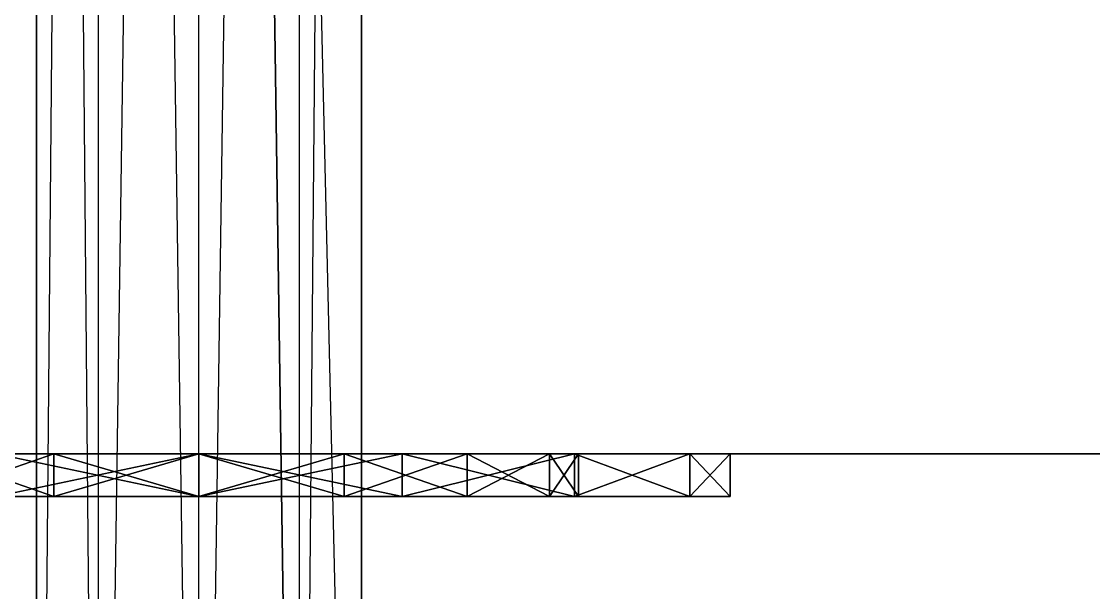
# Model space of a CAD drawing. Extents: x -14.5 to 19.3, y -2 to 15.6.
# Drawn here: x -13.416 to -12.16, y -0.663 to 0.006 of the extents above; entities that cross this region are included whole.
import ezdxf

# ---------------------------------------------------------------- set-up
doc = ezdxf.new("R2010")
doc.units = 0
doc.layers.add('UB3D', color=1, linetype='CONTINUOUS')

msp = doc.modelspace()

# ---------------------------------------------------------------- linework, layer by layer
at = {"layer": 'UB3D', "color": 254}
for points in [[(-13.325601, -2, 6.2578), (-13.325601, 6.15, 6.2578), (-13.398201, -2, 6.1578)], [(-13.325601, 6.15, 6.2578), (-13.398201, -2, 6.1578), (-13.398201, 6.15, 6.1578)], [(-13.398201, -2, 6.1578), (-13.398201, 6.15, 6.1578), (-13.398201, -2, 6.0342)], [(-13.398201, 6.15, 6.1578), (-13.398201, -2, 6.0342), (-13.398201, 6.15, 6.0342)], [(-13.398201, -2, 6.0342), (-13.398201, 6.15, 6.0342), (-13.325601, -2, 5.9342)], [(-13.398201, 6.15, 6.0342), (-13.325601, -2, 5.9342), (-13.325601, 6.15, 5.9342)], [(-13.208001, -2, 6.296), (-13.208001, 6.15, 6.296), (-13.325601, -2, 6.2578)], [(-13.208001, 6.15, 6.296), (-13.325601, -2, 6.2578), (-13.325601, 6.15, 6.2578)], [(-13.325601, -2, 5.9342), (-13.325601, 6.15, 5.9342), (-13.208001, -2, 5.896)], [(-13.325601, 6.15, 5.9342), (-13.208001, -2, 5.896), (-13.208001, 6.15, 5.896)], [(-13.208001, -2, 5.896), (-13.208001, 6.15, 5.896), (-13.090401, -2, 5.9342)], [(-13.208001, 6.15, 5.896), (-13.090401, -2, 5.9342), (-13.208001, 6.15, 5.9342)], [(-13.090401, -2, 5.9342), (-13.208001, 6.15, 5.9342), (-13.017801, -2, 6.0342)], [(-13.208001, 6.15, 5.9342), (-13.017801, -2, 6.0342), (-13.017801, 6.15, 6.0342)], [(-13.090401, -2, 6.2578), (-13.090401, 6.15, 6.2578), (-13.208001, -2, 6.296)], [(-13.090401, 6.15, 6.2578), (-13.208001, -2, 6.296), (-13.208001, 6.15, 6.296)], [(-13.017801, -2, 6.1578), (-13.017801, 6.15, 6.1578), (-13.090401, -2, 6.2578)], [(-13.017801, 6.15, 6.1578), (-13.090401, -2, 6.2578), (-13.090401, 6.15, 6.2578)], [(-13.017801, -2, 6.0342), (-13.017801, 6.15, 6.0342), (-13.017801, -2, 6.1578)], [(-13.017801, 6.15, 6.0342), (-13.017801, -2, 6.1578), (-13.017801, 6.15, 6.1578)]]:
    msp.add_3dface(points, dxfattribs=at)
at = {"layer": 'UB3D', "color": 94}
for points in [[(-14.478, 0.5, -14.986), (19.304, 0.5, -14.986), (19.304, -0.5, -14.986), (-14.478, -0.5, -14.986)], [(19.304, 0.5, 13.97097), (-14.478, 0.5, 13.97097), (-14.478, -0.5, 13.97097), (19.304, -0.5, 13.97097)], [(-14.478, -0.5, 13.97097), (19.304, -0.5, 13.97097), (19.304, -0.5, -14.986)], [(-14.478, -0.5, 13.97097), (19.304, -0.5, -14.986), (-14.478, -0.5, -14.986)]]:
    msp.add_3dface(points, dxfattribs=at)
at = {"layer": 'UB3D', "color": 253}
for points in [[(-13.522309, -0.5, 6.410308), (-13.378103, -0.5, 6.506664), (-13.522309, -0.55, 6.410308)], [(-13.378103, -0.5, 6.506664), (-13.522309, -0.55, 6.410308), (-13.378103, -0.55, 6.506664)], [(-13.522309, -0.55, 6.410308), (-13.378103, -0.55, 6.506664), (-13.522309, -0.5, 6.410308)], [(-13.378103, -0.55, 6.506664), (-13.522309, -0.5, 6.410308), (-13.378103, -0.5, 6.506664)], [(-13.378103, -0.5, 5.685335), (-13.522309, -0.5, 5.781691), (-13.378103, -0.55, 5.685335)], [(-13.522309, -0.5, 5.781691), (-13.378103, -0.55, 5.685335), (-13.522309, -0.55, 5.781691)], [(-13.378103, -0.55, 5.685335), (-13.522309, -0.55, 5.781691), (-13.378103, -0.5, 5.685335)], [(-13.522309, -0.55, 5.781691), (-13.378103, -0.5, 5.685335), (-13.522309, -0.5, 5.781691)], [(-13.446144, -0.5, 6.67093), (-13.208001, -0.5, 6.7183), (-13.446144, -0.55, 6.67093)], [(-13.208001, -0.5, 6.7183), (-13.446144, -0.55, 6.67093), (-13.208001, -0.55, 6.7183)], [(-13.446144, -0.55, 6.67093), (-13.208001, -0.55, 6.7183), (-13.446144, -0.5, 6.67093)], [(-13.208001, -0.55, 6.7183), (-13.446144, -0.5, 6.67093), (-13.208001, -0.5, 6.7183)], [(-13.208001, -0.5, 5.4737), (-13.446144, -0.5, 5.521069), (-13.208001, -0.55, 5.4737)], [(-13.446144, -0.5, 5.521069), (-13.208001, -0.55, 5.4737), (-13.446144, -0.55, 5.521069)], [(-13.208001, -0.55, 5.4737), (-13.446144, -0.55, 5.521069), (-13.208001, -0.5, 5.4737)], [(-13.446144, -0.55, 5.521069), (-13.208001, -0.5, 5.4737), (-13.446144, -0.5, 5.521069)], [(-13.378103, -0.5, 6.506664), (-13.208001, -0.5, 6.5405), (-13.378103, -0.55, 6.506664)], [(-13.208001, -0.5, 6.5405), (-13.378103, -0.55, 6.506664), (-13.208001, -0.55, 6.5405)], [(-13.378103, -0.55, 6.506664), (-13.208001, -0.55, 6.5405), (-13.378103, -0.5, 6.506664)], [(-13.208001, -0.55, 6.5405), (-13.378103, -0.5, 6.506664), (-13.208001, -0.5, 6.5405)], [(-13.208001, -0.5, 5.6515), (-13.378103, -0.5, 5.685335), (-13.208001, -0.55, 5.6515)], [(-13.378103, -0.5, 5.685335), (-13.208001, -0.55, 5.6515), (-13.378103, -0.55, 5.685335)], [(-13.208001, -0.55, 5.6515), (-13.378103, -0.55, 5.685335), (-13.208001, -0.5, 5.6515)], [(-13.378103, -0.55, 5.685335), (-13.208001, -0.5, 5.6515), (-13.378103, -0.5, 5.685335)], [(-13.208001, -0.5, 6.7183), (-12.969857, -0.5, 6.67093), (-13.208001, -0.55, 6.7183)], [(-12.969857, -0.5, 6.67093), (-13.208001, -0.55, 6.7183), (-12.969857, -0.55, 6.67093)], [(-13.208001, -0.55, 6.7183), (-12.969857, -0.55, 6.67093), (-13.208001, -0.5, 6.7183)], [(-12.969857, -0.55, 6.67093), (-13.208001, -0.5, 6.7183), (-12.969857, -0.5, 6.67093)], [(-12.969857, -0.5, 5.521069), (-13.208001, -0.5, 5.4737), (-12.969857, -0.55, 5.521069)], [(-13.208001, -0.5, 5.4737), (-12.969857, -0.55, 5.521069), (-13.208001, -0.55, 5.4737)], [(-12.969857, -0.55, 5.521069), (-13.208001, -0.55, 5.4737), (-12.969857, -0.5, 5.521069)], [(-13.208001, -0.55, 5.4737), (-12.969857, -0.5, 5.521069), (-13.208001, -0.5, 5.4737)], [(-13.208001, -0.5, 6.5405), (-13.037898, -0.5, 6.506664), (-13.208001, -0.55, 6.5405)], [(-13.037898, -0.5, 6.506664), (-13.208001, -0.55, 6.5405), (-13.037898, -0.55, 6.506664)], [(-13.208001, -0.55, 6.5405), (-13.037898, -0.55, 6.506664), (-13.208001, -0.5, 6.5405)], [(-13.037898, -0.55, 6.506664), (-13.208001, -0.5, 6.5405), (-13.037898, -0.5, 6.506664)], [(-13.037898, -0.5, 5.685335), (-13.208001, -0.5, 5.6515), (-13.037898, -0.55, 5.685335)], [(-13.208001, -0.5, 5.6515), (-13.037898, -0.55, 5.685335), (-13.208001, -0.55, 5.6515)], [(-13.037898, -0.55, 5.685335), (-13.208001, -0.55, 5.6515), (-13.037898, -0.5, 5.685335)], [(-13.208001, -0.55, 5.6515), (-13.037898, -0.5, 5.685335), (-13.208001, -0.5, 5.6515)], [(-13.037898, -0.5, 6.506664), (-12.893692, -0.5, 6.410308), (-13.037898, -0.55, 6.506664)], [(-12.893692, -0.5, 6.410308), (-13.037898, -0.55, 6.506664), (-12.893692, -0.55, 6.410308)], [(-13.037898, -0.55, 6.506664), (-12.893692, -0.55, 6.410308), (-13.037898, -0.5, 6.506664)], [(-12.893692, -0.55, 6.410308), (-13.037898, -0.5, 6.506664), (-12.893692, -0.5, 6.410308)], [(-12.893692, -0.5, 5.781691), (-13.037898, -0.5, 5.685335), (-12.893692, -0.55, 5.781691)], [(-13.037898, -0.5, 5.685335), (-12.893692, -0.55, 5.781691), (-13.037898, -0.55, 5.685335)], [(-12.893692, -0.55, 5.781691), (-13.037898, -0.55, 5.685335), (-12.893692, -0.5, 5.781691)], [(-13.037898, -0.55, 5.685335), (-12.893692, -0.5, 5.781691), (-13.037898, -0.5, 5.685335)], [(-12.969857, -0.5, 6.67093), (-12.767968, -0.5, 6.536032), (-12.969857, -0.55, 6.67093)], [(-12.767968, -0.5, 6.536032), (-12.969857, -0.55, 6.67093), (-12.767968, -0.55, 6.536032)], [(-12.969857, -0.55, 6.67093), (-12.767968, -0.55, 6.536032), (-12.969857, -0.5, 6.67093)], [(-12.767968, -0.55, 6.536032), (-12.969857, -0.5, 6.67093), (-12.767968, -0.5, 6.536032)], [(-12.767968, -0.5, 5.655967), (-12.969857, -0.5, 5.521069), (-12.767968, -0.55, 5.655967)], [(-12.969857, -0.5, 5.521069), (-12.767968, -0.55, 5.655967), (-12.969857, -0.55, 5.521069)], [(-12.767968, -0.55, 5.655967), (-12.969857, -0.55, 5.521069), (-12.767968, -0.5, 5.655967)], [(-12.969857, -0.55, 5.521069), (-12.767968, -0.5, 5.655967), (-12.969857, -0.5, 5.521069)], [(-12.893692, -0.5, 6.410308), (-12.797336, -0.5, 6.266102), (-12.893692, -0.55, 6.410308)], [(-12.797336, -0.5, 6.266102), (-12.893692, -0.55, 6.410308), (-12.797336, -0.55, 6.266102)], [(-12.893692, -0.55, 6.410308), (-12.797336, -0.55, 6.266102), (-12.893692, -0.5, 6.410308)], [(-12.797336, -0.55, 6.266102), (-12.893692, -0.5, 6.410308), (-12.797336, -0.5, 6.266102)], [(-12.797336, -0.5, 5.925897), (-12.893692, -0.5, 5.781691), (-12.797336, -0.55, 5.925897)], [(-12.893692, -0.5, 5.781691), (-12.797336, -0.55, 5.925897), (-12.893692, -0.55, 5.781691)], [(-12.797336, -0.55, 5.925897), (-12.893692, -0.55, 5.781691), (-12.797336, -0.5, 5.925897)], [(-12.893692, -0.55, 5.781691), (-12.797336, -0.5, 5.925897), (-12.893692, -0.5, 5.781691)], [(-12.763501, -0.5, 6.096), (-12.797336, -0.5, 5.925897), (-12.763501, -0.55, 6.096)], [(-12.797336, -0.5, 5.925897), (-12.763501, -0.55, 6.096), (-12.797336, -0.55, 5.925897)], [(-12.763501, -0.55, 6.096), (-12.797336, -0.55, 5.925897), (-12.763501, -0.5, 6.096)], [(-12.797336, -0.55, 5.925897), (-12.763501, -0.5, 6.096), (-12.797336, -0.5, 5.925897)], [(-12.797336, -0.5, 6.266102), (-12.763501, -0.5, 6.096), (-12.797336, -0.55, 6.266102)], [(-12.763501, -0.5, 6.096), (-12.797336, -0.55, 6.266102), (-12.763501, -0.55, 6.096)], [(-12.797336, -0.55, 6.266102), (-12.763501, -0.55, 6.096), (-12.797336, -0.5, 6.266102)], [(-12.763501, -0.55, 6.096), (-12.797336, -0.5, 6.266102), (-12.763501, -0.5, 6.096)], [(-12.767968, -0.5, 6.536032), (-12.63307, -0.5, 6.334143), (-12.767968, -0.55, 6.536032)], [(-12.63307, -0.5, 6.334143), (-12.767968, -0.55, 6.536032), (-12.63307, -0.55, 6.334143)], [(-12.767968, -0.55, 6.536032), (-12.63307, -0.55, 6.334143), (-12.767968, -0.5, 6.536032)], [(-12.63307, -0.55, 6.334143), (-12.767968, -0.5, 6.536032), (-12.63307, -0.5, 6.334143)], [(-12.63307, -0.5, 5.857856), (-12.767968, -0.5, 5.655967), (-12.63307, -0.55, 5.857856)], [(-12.767968, -0.5, 5.655967), (-12.63307, -0.55, 5.857856), (-12.767968, -0.55, 5.655967)], [(-12.63307, -0.55, 5.857856), (-12.767968, -0.55, 5.655967), (-12.63307, -0.5, 5.857856)], [(-12.767968, -0.55, 5.655967), (-12.63307, -0.5, 5.857856), (-12.767968, -0.5, 5.655967)], [(-12.585701, -0.5, 6.096), (-12.63307, -0.5, 5.857856), (-12.585701, -0.55, 6.096)], [(-12.63307, -0.5, 5.857856), (-12.585701, -0.55, 6.096), (-12.63307, -0.55, 5.857856)], [(-12.585701, -0.55, 6.096), (-12.63307, -0.55, 5.857856), (-12.585701, -0.5, 6.096)], [(-12.63307, -0.55, 5.857856), (-12.585701, -0.5, 6.096), (-12.63307, -0.5, 5.857856)], [(-12.63307, -0.5, 6.334143), (-12.585701, -0.5, 6.096), (-12.63307, -0.55, 6.334143)], [(-12.585701, -0.5, 6.096), (-12.63307, -0.55, 6.334143), (-12.585701, -0.55, 6.096)], [(-12.63307, -0.55, 6.334143), (-12.585701, -0.55, 6.096), (-12.63307, -0.5, 6.334143)], [(-12.585701, -0.55, 6.096), (-12.63307, -0.5, 6.334143), (-12.585701, -0.5, 6.096)], [(-13.648034, -0.55, 6.536033), (-13.378104, -0.55, 6.506664), (-13.689045, -0.55, 6.490783)], [(-13.378104, -0.55, 6.506664), (-13.417537, -0.55, 6.488014), (-13.689045, -0.55, 6.490783)], [(-13.417537, -0.55, 5.703986), (-13.378104, -0.55, 5.685336), (-13.689045, -0.55, 5.701217)], [(-13.378104, -0.55, 5.685336), (-13.337033, -0.55, 5.67064), (-13.689045, -0.55, 5.701217)], [(-13.337033, -0.55, 5.67064), (-13.689045, -0.55, 5.701217), (-13.294719, -0.55, 5.660041)], [(-13.689045, -0.55, 5.701217), (-13.294719, -0.55, 5.660041), (-13.648034, -0.55, 5.655967)], [(-12.813218, -0.55, 5.614956), (-13.602784, -0.55, 5.614956), (-13.648034, -0.55, 5.655967)], [(-12.813218, -0.55, 5.614956), (-13.648034, -0.55, 5.655967), (-13.208001, -0.55, 5.6515)], [(-13.648034, -0.55, 6.536033), (-13.602784, -0.55, 6.577044), (-13.25157, -0.55, 6.53836)], [(-13.648034, -0.55, 6.536033), (-13.25157, -0.55, 6.53836), (-13.294719, -0.55, 6.531959)], [(-13.648034, -0.55, 6.536033), (-13.294719, -0.55, 6.531959), (-13.337033, -0.55, 6.52136)], [(-13.648034, -0.55, 6.536033), (-13.337033, -0.55, 6.52136), (-13.378104, -0.55, 6.506664)], [(-13.294719, -0.55, 5.660041), (-13.648034, -0.55, 5.655967), (-13.25157, -0.55, 5.65364)], [(-13.648034, -0.55, 5.655967), (-13.25157, -0.55, 5.65364), (-13.208001, -0.55, 5.6515)], [(-13.553732, -0.55, 6.613424), (-12.813218, -0.55, 6.577044), (-13.602784, -0.55, 6.577044)], [(-12.813218, -0.55, 6.577044), (-13.602784, -0.55, 6.577044), (-13.208001, -0.55, 6.5405)], [(-13.602784, -0.55, 6.577044), (-13.208001, -0.55, 6.5405), (-13.25157, -0.55, 6.53836)], [(-12.813218, -0.55, 5.614956), (-12.86227, -0.55, 5.578576), (-13.602784, -0.55, 5.614956)], [(-13.553732, -0.55, 5.578576), (-12.86227, -0.55, 5.578576), (-13.602784, -0.55, 5.614956)], [(-13.501351, -0.55, 6.64482), (-12.86227, -0.55, 6.613424), (-13.553732, -0.55, 6.613424)], [(-12.86227, -0.55, 6.613424), (-13.553732, -0.55, 6.613424), (-12.813218, -0.55, 6.577044)], [(-13.501351, -0.55, 5.54718), (-12.914651, -0.55, 5.54718), (-13.553732, -0.55, 5.578576)], [(-12.914651, -0.55, 5.54718), (-13.553732, -0.55, 5.578576), (-12.86227, -0.55, 5.578576)], [(-13.446145, -0.55, 6.67093), (-12.914651, -0.55, 6.64482), (-13.501351, -0.55, 6.64482)], [(-12.914651, -0.55, 6.64482), (-13.501351, -0.55, 6.64482), (-12.86227, -0.55, 6.613424)], [(-13.446145, -0.55, 5.52107), (-12.969857, -0.55, 5.52107), (-13.501351, -0.55, 5.54718)], [(-12.969857, -0.55, 5.52107), (-13.501351, -0.55, 5.54718), (-12.914651, -0.55, 5.54718)], [(-13.388645, -0.55, 6.691504), (-12.969857, -0.55, 6.67093), (-13.446145, -0.55, 6.67093)], [(-12.969857, -0.55, 6.67093), (-13.446145, -0.55, 6.67093), (-12.914651, -0.55, 6.64482)], [(-13.388645, -0.55, 5.500496), (-13.027357, -0.55, 5.500496), (-13.446145, -0.55, 5.52107)], [(-13.027357, -0.55, 5.500496), (-13.446145, -0.55, 5.52107), (-12.969857, -0.55, 5.52107)], [(-13.329406, -0.55, 6.706343), (-13.027357, -0.55, 6.691504), (-13.388645, -0.55, 6.691504)], [(-13.027357, -0.55, 6.691504), (-13.388645, -0.55, 6.691504), (-12.969857, -0.55, 6.67093)], [(-13.329406, -0.55, 5.485657), (-13.086596, -0.55, 5.485657), (-13.388645, -0.55, 5.500496)], [(-13.086596, -0.55, 5.485657), (-13.388645, -0.55, 5.500496), (-13.027357, -0.55, 5.500496)], [(-13.268997, -0.55, 6.715303), (-13.086596, -0.55, 6.706343), (-13.329406, -0.55, 6.706343)], [(-13.086596, -0.55, 6.706343), (-13.329406, -0.55, 6.706343), (-13.027357, -0.55, 6.691504)], [(-13.268997, -0.55, 5.476697), (-13.147005, -0.55, 5.476697), (-13.329406, -0.55, 5.485657)], [(-13.147005, -0.55, 5.476697), (-13.329406, -0.55, 5.485657), (-13.086596, -0.55, 5.485657)], [(-13.208001, -0.55, 6.7183), (-13.147005, -0.55, 6.715303), (-13.268997, -0.55, 6.715303)], [(-13.147005, -0.55, 6.715303), (-13.268997, -0.55, 6.715303), (-13.086596, -0.55, 6.706343)], [(-13.208001, -0.55, 5.4737), (-13.268997, -0.55, 5.476697), (-13.147005, -0.55, 5.476697)], [(-13.164432, -0.55, 6.53836), (-12.813218, -0.55, 6.577044), (-13.208001, -0.55, 6.5405)], [(-13.208001, -0.55, 5.6515), (-13.164432, -0.55, 5.65364), (-12.767968, -0.55, 5.655967)], [(-12.813218, -0.55, 5.614956), (-13.208001, -0.55, 5.6515), (-12.767968, -0.55, 5.655967)], [(-13.121283, -0.55, 6.531959), (-12.767968, -0.55, 6.536033), (-13.164432, -0.55, 6.53836)], [(-12.767968, -0.55, 6.536033), (-13.164432, -0.55, 6.53836), (-12.813218, -0.55, 6.577044)], [(-13.164432, -0.55, 5.65364), (-12.767968, -0.55, 5.655967), (-13.121283, -0.55, 5.660041)], [(-13.078969, -0.55, 6.52136), (-13.121283, -0.55, 6.531959), (-12.767968, -0.55, 6.536033)], [(-12.767968, -0.55, 5.655967), (-13.121283, -0.55, 5.660041), (-12.726957, -0.55, 5.701217)], [(-13.121283, -0.55, 5.660041), (-12.726957, -0.55, 5.701217), (-13.078969, -0.55, 5.67064)], [(-13.037898, -0.55, 6.506664), (-12.767968, -0.55, 6.536033), (-13.078969, -0.55, 6.52136)], [(-13.078969, -0.55, 5.67064), (-13.037898, -0.55, 5.685336), (-12.726957, -0.55, 5.701217)], [(-12.998465, -0.55, 6.488014), (-12.726957, -0.55, 6.490783), (-13.037898, -0.55, 6.506664)], [(-12.726957, -0.55, 6.490783), (-13.037898, -0.55, 6.506664), (-12.767968, -0.55, 6.536033)], [(-13.037898, -0.55, 5.685336), (-12.726957, -0.55, 5.701217), (-12.998465, -0.55, 5.703986)], [(-12.96105, -0.55, 6.465588), (-12.998465, -0.55, 6.488014), (-12.726957, -0.55, 6.490783)], [(-12.726957, -0.55, 5.701217), (-12.998465, -0.55, 5.703986), (-12.690577, -0.55, 5.750269)], [(-12.998465, -0.55, 5.703986), (-12.690577, -0.55, 5.750269), (-12.96105, -0.55, 5.726412)], [(-12.690577, -0.55, 6.441731), (-12.926013, -0.55, 6.439603), (-12.96105, -0.55, 6.465588)], [(-12.690577, -0.55, 6.441731), (-12.96105, -0.55, 6.465588), (-12.726957, -0.55, 6.490783)], [(-12.690577, -0.55, 5.750269), (-12.96105, -0.55, 5.726412), (-12.926013, -0.55, 5.752397)], [(-12.690577, -0.55, 6.441731), (-12.893692, -0.55, 6.410309), (-12.926013, -0.55, 6.439603)], [(-12.659181, -0.55, 5.80265), (-12.690577, -0.55, 5.750269), (-12.926013, -0.55, 5.752397)], [(-12.659181, -0.55, 5.80265), (-12.926013, -0.55, 5.752397), (-12.893692, -0.55, 5.781691)], [(-12.690577, -0.55, 6.441731), (-12.659181, -0.55, 6.38935), (-12.893692, -0.55, 6.410309)], [(-12.659181, -0.55, 6.38935), (-12.864398, -0.55, 6.377988), (-12.893692, -0.55, 6.410309)], [(-12.659181, -0.55, 5.80265), (-12.893692, -0.55, 5.781691), (-12.864398, -0.55, 5.814012)], [(-12.838413, -0.55, 6.342951), (-12.659181, -0.55, 6.38935), (-12.864398, -0.55, 6.377988)], [(-12.864398, -0.55, 5.814012), (-12.838413, -0.55, 5.849049), (-12.633071, -0.55, 5.857856)], [(-12.659181, -0.55, 5.80265), (-12.864398, -0.55, 5.814012), (-12.633071, -0.55, 5.857856)], [(-12.815987, -0.55, 6.305536), (-12.633071, -0.55, 6.334144), (-12.838413, -0.55, 6.342951)], [(-12.633071, -0.55, 6.334144), (-12.838413, -0.55, 6.342951), (-12.659181, -0.55, 6.38935)], [(-12.838413, -0.55, 5.849049), (-12.633071, -0.55, 5.857856), (-12.815987, -0.55, 5.886464)], [(-12.797337, -0.55, 6.266103), (-12.612497, -0.55, 6.276644), (-12.815987, -0.55, 6.305536)], [(-12.612497, -0.55, 6.276644), (-12.815987, -0.55, 6.305536), (-12.633071, -0.55, 6.334144)], [(-12.633071, -0.55, 5.857856), (-12.815987, -0.55, 5.886464), (-12.612497, -0.55, 5.915356)], [(-12.815987, -0.55, 5.886464), (-12.612497, -0.55, 5.915356), (-12.797337, -0.55, 5.925897)], [(-12.782641, -0.55, 6.225032), (-12.797337, -0.55, 6.266103), (-12.612497, -0.55, 6.276644)], [(-12.797337, -0.55, 5.925897), (-12.782641, -0.55, 5.966968), (-12.597658, -0.55, 5.974595)], [(-12.612497, -0.55, 5.915356), (-12.797337, -0.55, 5.925897), (-12.597658, -0.55, 5.974595)], [(-12.772042, -0.55, 6.182718), (-12.597658, -0.55, 6.217405), (-12.782641, -0.55, 6.225032)], [(-12.597658, -0.55, 6.217405), (-12.782641, -0.55, 6.225032), (-12.612497, -0.55, 6.276644)], [(-12.782641, -0.55, 5.966968), (-12.597658, -0.55, 5.974595), (-12.772042, -0.55, 6.009282)], [(-12.765641, -0.55, 6.139569), (-12.588698, -0.55, 6.156996), (-12.772042, -0.55, 6.182718)], [(-12.588698, -0.55, 6.156996), (-12.772042, -0.55, 6.182718), (-12.597658, -0.55, 6.217405)], [(-12.597658, -0.55, 5.974595), (-12.772042, -0.55, 6.009282), (-12.588698, -0.55, 6.035004)], [(-12.772042, -0.55, 6.009282), (-12.588698, -0.55, 6.035004), (-12.765641, -0.55, 6.052431)], [(-12.765641, -0.55, 6.052431), (-12.763501, -0.55, 6.096), (-12.585701, -0.55, 6.096)], [(-12.763501, -0.55, 6.096), (-12.585701, -0.55, 6.096), (-12.765641, -0.55, 6.139569)], [(-12.585701, -0.55, 6.096), (-12.765641, -0.55, 6.139569), (-12.588698, -0.55, 6.156996)], [(-12.588698, -0.55, 6.035004), (-12.765641, -0.55, 6.052431), (-12.585701, -0.55, 6.096)]]:
    msp.add_3dface(points, dxfattribs=at)

doc.saveas('drawing.dxf')
